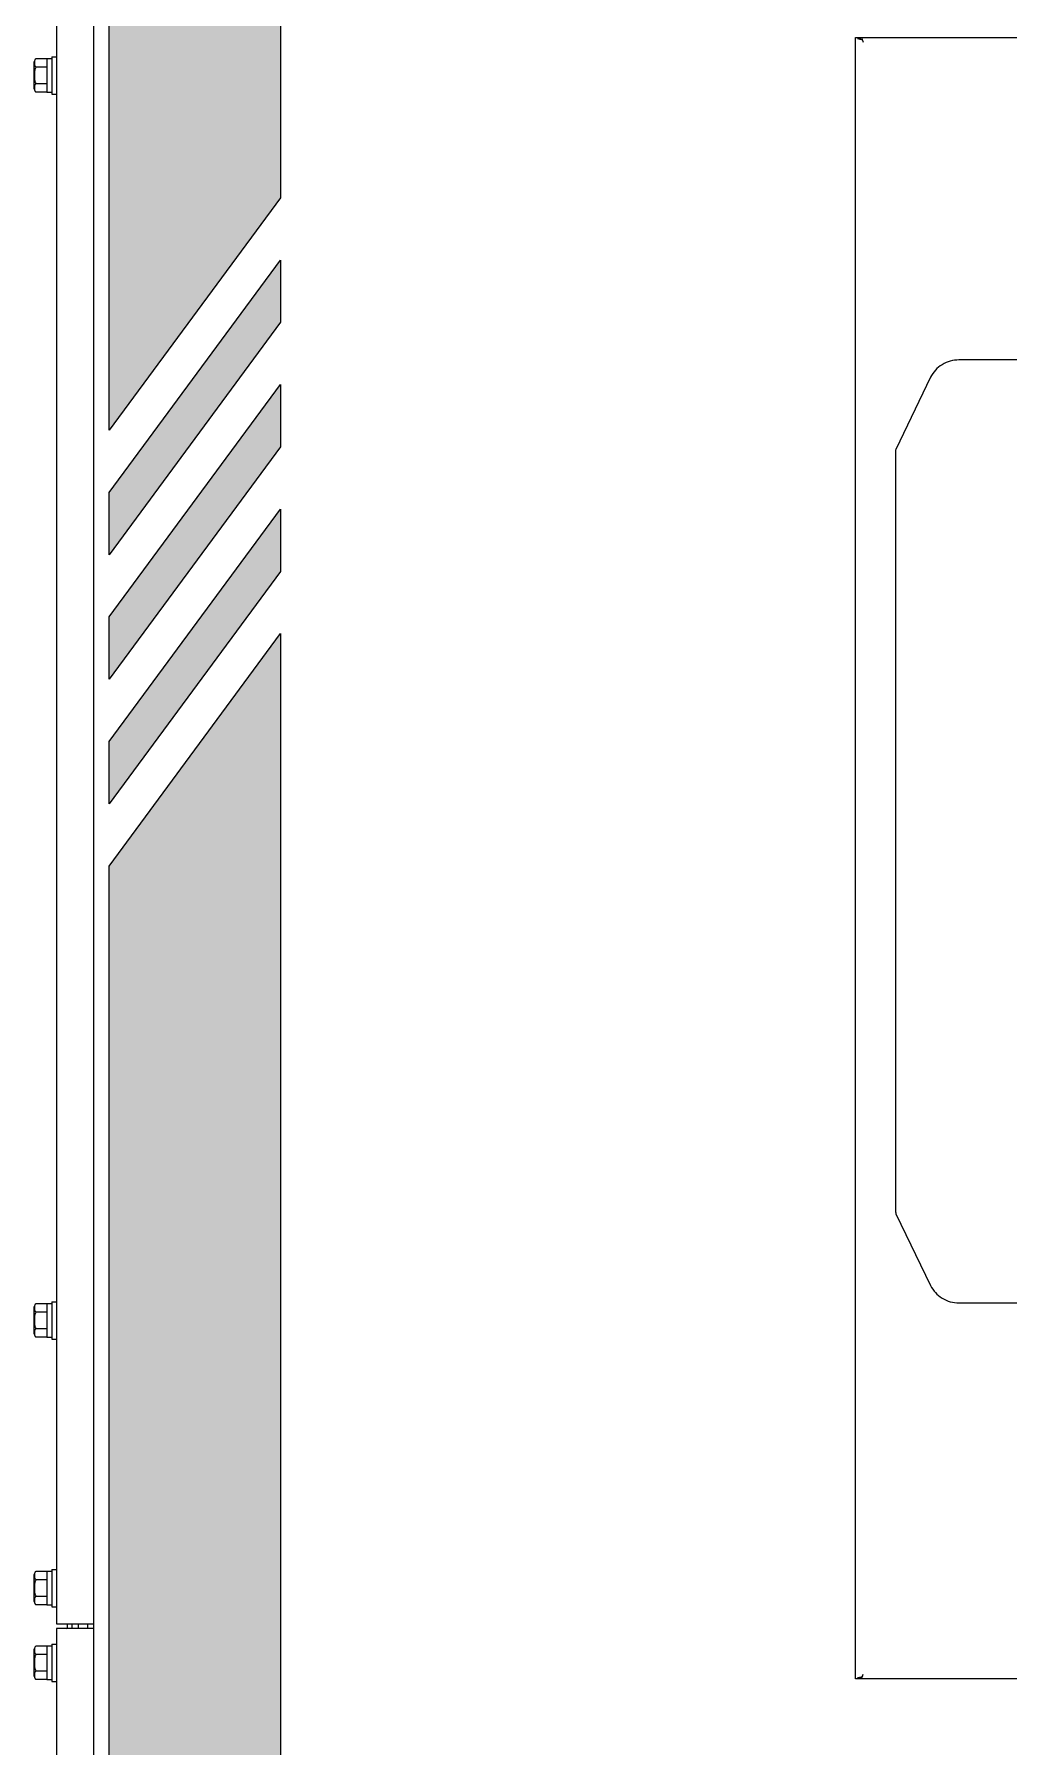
# Model space of a CAD drawing. Header units: millimetres. Extents: x 55614 to 110757, y -66981 to -47484.
# Drawn here: x 88801 to 89114, y -56748 to -56198 of the extents above; entities that cross this region are included whole.
import ezdxf

# ---------------------------------------------------------------- set-up
doc = ezdxf.new("R2010")
doc.units = ezdxf.units.MM
doc.layers.get('0').update_dxf_attribs({"lineweight": 15})
for name, color, linetype in [('2401-00300-M6-16HWMC_0', 7, 'Continuous'), ('4212-20636_1_0', 7, 'Continuous'), ('4212-20665_4_1_0', 7, 'Continuous'), ('4212-68099_1_0', 7, 'Continuous'), ('4212-73754_1_0', 7, 'Continuous'), ('4212-73755_1_0', 7, 'Continuous'), ('4212-KH011_041_0', 7, 'Continuous'), ('layer 3', 7, 'Continuous')]:
    doc.layers.add(name, color=color, linetype=linetype)
doc.layers.add('THICK', color=7, linetype='Continuous', lineweight=0)

# ---------------------------------------------------------------- blocks, each defined once
blk = doc.blocks.new('erwqre')
h = blk.add_hatch(color=1)
edge = h.paths.add_edge_path()
edge.add_spline(control_points=[(14369.21, -13680.9), (14382.96, -13662.24), (14396.71, -13643.57), (14396.71, -13643.57), (14396.71, -13643.57), (14396.71, -13643.57), (14396.71, -13503.04), (14396.71, -13362.5)], knot_values=[0.375, 0.375, 0.375, 0.375, 0.5, 0.5, 0.5, 0.5, 0.625, 0.625, 0.625, 0.625], degree=3, periodic=0)
edge.add_spline(control_points=[(14396.71, -13362.5), (14396.71, -13221.97), (14396.71, -13081.43), (14396.71, -13081.43), (14396.71, -13081.43), (14396.71, -13081.43), (14382.96, -13081.43), (14369.21, -13081.43)], knot_values=[0.625, 0.625, 0.625, 0.625, 0.75, 0.75, 0.75, 0.75, 0.875, 0.875, 0.875, 0.875], degree=3, periodic=0)
edge.add_spline(control_points=[(14369.21, -13081.43), (14355.46, -13081.43), (14341.71, -13081.43), (14341.71, -13081.43), (14341.71, -13081.43), (14341.71, -13240.63), (14341.71, -13399.83)], knot_values=[0.875, 0.875, 0.875, 0.875, 1, 1, 1, 1.125, 1.125, 1.125, 1.125], degree=3, periodic=0)
edge.add_spline(control_points=[(14341.71, -13399.83), (14341.71, -13559.03), (14341.71, -13718.23), (14341.71, -13718.23), (14341.71, -13718.23), (14341.71, -13718.23), (14355.46, -13699.57), (14369.21, -13680.9)], knot_values=[0.125, 0.125, 0.125, 0.125, 0.25, 0.25, 0.25, 0.25, 0.375, 0.375, 0.375, 0.375], degree=3, periodic=0)
edge = h.paths.add_edge_path()
edge.add_spline(control_points=[(14396.71, -13673.58), (14396.71, -13668.58), (14396.71, -13663.58), (14396.71, -13663.58), (14396.71, -13663.58), (14396.71, -13663.58), (14382.96, -13682.24), (14369.21, -13700.91)], knot_values=[0.625, 0.625, 0.625, 0.625, 0.75, 0.75, 0.75, 0.75, 0.875, 0.875, 0.875, 0.875], degree=3, periodic=0)
edge.add_spline(control_points=[(14369.21, -13700.91), (14355.46, -13719.57), (14341.71, -13738.24), (14341.71, -13738.24), (14341.71, -13738.24), (14341.71, -13743.24), (14341.71, -13748.24)], knot_values=[0.875, 0.875, 0.875, 0.875, 1, 1, 1, 1.125, 1.125, 1.125, 1.125], degree=3, periodic=0)
edge.add_spline(control_points=[(14341.71, -13748.24), (14341.71, -13753.24), (14341.71, -13758.24), (14341.71, -13758.24), (14341.71, -13758.24), (14341.71, -13758.24), (14355.46, -13739.58), (14369.21, -13720.91)], knot_values=[0.125, 0.125, 0.125, 0.125, 0.25, 0.25, 0.25, 0.25, 0.375, 0.375, 0.375, 0.375], degree=3, periodic=0)
edge.add_spline(control_points=[(14369.21, -13720.91), (14382.96, -13702.25), (14396.71, -13683.58), (14396.71, -13683.58), (14396.71, -13683.58), (14396.71, -13683.58), (14396.71, -13678.58), (14396.71, -13673.58)], knot_values=[0.375, 0.375, 0.375, 0.375, 0.5, 0.5, 0.5, 0.5, 0.625, 0.625, 0.625, 0.625], degree=3, periodic=0)
edge = h.paths.add_edge_path()
edge.add_spline(control_points=[(14369.21, -13760.92), (14382.96, -13742.25), (14396.71, -13723.59), (14396.71, -13723.59), (14396.71, -13723.59), (14396.71, -13723.59), (14396.71, -13718.59), (14396.71, -13713.59)], knot_values=[0.375, 0.375, 0.375, 0.375, 0.5, 0.5, 0.5, 0.5, 0.625, 0.625, 0.625, 0.625], degree=3, periodic=0)
edge.add_spline(control_points=[(14396.71, -13713.59), (14396.71, -13708.59), (14396.71, -13703.58), (14396.71, -13703.58), (14396.71, -13703.58), (14396.71, -13703.58), (14382.96, -13722.25), (14369.21, -13740.91)], knot_values=[0.625, 0.625, 0.625, 0.625, 0.75, 0.75, 0.75, 0.75, 0.875, 0.875, 0.875, 0.875], degree=3, periodic=0)
edge.add_spline(control_points=[(14369.21, -13740.91), (14355.46, -13759.58), (14341.71, -13778.24), (14341.71, -13778.24), (14341.71, -13778.24), (14341.71, -13783.25), (14341.71, -13788.25)], knot_values=[0.875, 0.875, 0.875, 0.875, 1, 1, 1, 1.125, 1.125, 1.125, 1.125], degree=3, periodic=0)
edge.add_spline(control_points=[(14341.71, -13788.25), (14341.71, -13793.25), (14341.71, -13798.25), (14341.71, -13798.25), (14341.71, -13798.25), (14341.71, -13798.25), (14355.46, -13779.58), (14369.21, -13760.92)], knot_values=[0.125, 0.125, 0.125, 0.125, 0.25, 0.25, 0.25, 0.25, 0.375, 0.375, 0.375, 0.375], degree=3, periodic=0)
edge = h.paths.add_edge_path()
edge.add_spline(control_points=[(14369.21, -13800.93), (14382.96, -13782.26), (14396.71, -13763.6), (14396.71, -13763.6), (14396.71, -13763.6), (14396.71, -13763.6), (14396.71, -13758.59), (14396.71, -13753.59)], knot_values=[0.375, 0.375, 0.375, 0.375, 0.5, 0.5, 0.5, 0.5, 0.625, 0.625, 0.625, 0.625], degree=3, periodic=0)
edge.add_spline(control_points=[(14396.71, -13753.59), (14396.71, -13748.59), (14396.71, -13743.59), (14396.71, -13743.59), (14396.71, -13743.59), (14396.71, -13743.59), (14382.96, -13762.26), (14369.21, -13780.92)], knot_values=[0.625, 0.625, 0.625, 0.625, 0.75, 0.75, 0.75, 0.75, 0.875, 0.875, 0.875, 0.875], degree=3, periodic=0)
edge.add_spline(control_points=[(14369.21, -13780.92), (14355.46, -13799.59), (14341.71, -13818.25), (14341.71, -13818.25), (14341.71, -13818.25), (14341.71, -13823.25), (14341.71, -13828.25)], knot_values=[0.875, 0.875, 0.875, 0.875, 1, 1, 1, 1.125, 1.125, 1.125, 1.125], degree=3, periodic=0)
edge.add_spline(control_points=[(14341.71, -13828.25), (14341.71, -13833.25), (14341.71, -13838.26), (14341.71, -13838.26), (14341.71, -13838.26), (14341.71, -13838.26), (14355.46, -13819.59), (14369.21, -13800.93)], knot_values=[0.125, 0.125, 0.125, 0.125, 0.25, 0.25, 0.25, 0.25, 0.375, 0.375, 0.375, 0.375], degree=3, periodic=0)
h = blk.add_hatch(color=252)
edge = h.paths.add_edge_path()
edge.add_spline(control_points=[(14396.71, -14467.82), (14396.71, -14125.71), (14396.71, -13783.6), (14396.71, -13783.6), (14396.71, -13783.6), (14396.71, -13783.6), (14382.96, -13802.26), (14369.21, -13820.93)], knot_values=[0.375, 0.375, 0.375, 0.375, 0.5, 0.5, 0.5, 0.5, 0.625, 0.625, 0.625, 0.625], degree=3, periodic=0)
edge.add_spline(control_points=[(14369.21, -13820.93), (14355.46, -13839.59), (14341.71, -13858.26), (14341.71, -13858.26), (14341.71, -13858.26), (14341.71, -13858.26), (14341.71, -14181.7), (14341.71, -14505.15)], knot_values=[0.625, 0.625, 0.625, 0.625, 0.75, 0.75, 0.75, 0.75, 0.875, 0.875, 0.875, 0.875], degree=3, periodic=0)
edge.add_spline(control_points=[(14341.71, -14505.15), (14341.71, -14828.59), (14341.71, -15152.03), (14341.71, -15152.03), (14341.71, -15152.03), (14355.46, -15152.03), (14369.21, -15152.03)], knot_values=[0.875, 0.875, 0.875, 0.875, 1, 1, 1, 1.125, 1.125, 1.125, 1.125], degree=3, periodic=0)
edge.add_spline(control_points=[(14369.21, -15152.03), (14382.96, -15152.03), (14396.71, -15152.03), (14396.71, -15152.03), (14396.71, -15152.03), (14396.71, -15152.03), (14396.71, -14809.92), (14396.71, -14467.82)], knot_values=[0.125, 0.125, 0.125, 0.125, 0.25, 0.25, 0.25, 0.25, 0.375, 0.375, 0.375, 0.375], degree=3, periodic=0)
at = {"layer": 'layer 3', "color": 22}
for points in [[(14341.71, -13081.43), (14341.71, -13081.43), (14341.71, -13718.23), (14341.71, -13718.23), (14341.71, -13718.23), (14341.71, -13718.23), (14396.71, -13643.57), (14396.71, -13643.57), (14396.71, -13643.57), (14396.71, -13643.57), (14396.71, -13081.43), (14396.71, -13081.43), (14396.71, -13081.43), (14396.71, -13081.43), (14341.71, -13081.43), (14341.71, -13081.43)], [(14341.71, -13738.24), (14341.71, -13738.24), (14341.71, -13758.24), (14341.71, -13758.24), (14341.71, -13758.24), (14341.71, -13758.24), (14396.71, -13683.58), (14396.71, -13683.58), (14396.71, -13683.58), (14396.71, -13683.58), (14396.71, -13663.58), (14396.71, -13663.58), (14396.71, -13663.58), (14396.71, -13663.58), (14341.71, -13738.24), (14341.71, -13738.24)], [(14341.71, -13778.24), (14341.71, -13778.24), (14341.71, -13798.25), (14341.71, -13798.25), (14341.71, -13798.25), (14341.71, -13798.25), (14396.71, -13723.59), (14396.71, -13723.59), (14396.71, -13723.59), (14396.71, -13723.59), (14396.71, -13703.58), (14396.71, -13703.58), (14396.71, -13703.58), (14396.71, -13703.58), (14341.71, -13778.24), (14341.71, -13778.24)], [(14341.71, -13818.25), (14341.71, -13818.25), (14341.71, -13838.26), (14341.71, -13838.26), (14341.71, -13838.26), (14341.71, -13838.26), (14396.71, -13763.6), (14396.71, -13763.6), (14396.71, -13763.6), (14396.71, -13763.6), (14396.71, -13743.59), (14396.71, -13743.59), (14396.71, -13743.59), (14396.71, -13743.59), (14341.71, -13818.25), (14341.71, -13818.25)]]:
    blk.add_open_spline(points, degree=3, knots=[0, 0, 0, 0, 0.25, 0.25, 0.25, 0.25, 0.5, 0.5, 0.5, 0.5, 0.75, 0.75, 0.75, 0.75, 1, 1, 1, 1], dxfattribs=at)
at = {"layer": 'layer 3', "color": 250}
blk.add_open_spline([(14341.71, -15152.03), (14341.71, -15152.03), (14396.71, -15152.03), (14396.71, -15152.03), (14396.71, -15152.03), (14396.71, -15152.03), (14396.71, -13783.6), (14396.71, -13783.6), (14396.71, -13783.6), (14396.71, -13783.6), (14341.71, -13858.26), (14341.71, -13858.26), (14341.71, -13858.26), (14341.71, -13858.26), (14341.71, -15152.03), (14341.71, -15152.03)], degree=3, knots=[0, 0, 0, 0, 0.25, 0.25, 0.25, 0.25, 0.5, 0.5, 0.5, 0.5, 0.75, 0.75, 0.75, 0.75, 1, 1, 1, 1], dxfattribs=at)
blk = doc.blocks.new('2-1725')
at = {"layer": '2401-00300-M6-16HWMC_0', "color": 7, "linetype": 'Continuous'}
for p, q in [((-18055.73, -72080.3), (-18055.73, -72071.59)), ((-18051.73, -72070.59), (-18055.21, -72070.59)), ((-18051.73, -72070.57), (-18051.73, -72081.32)), ((-18051.73, -72070.57), (-18050.08, -72070.57)), ((-18050.08, -72069.95), (-18050.08, -72081.95)), ((-18050.08, -72069.95), (-18048.63, -72069.95)), ((-18051.73, -72073.27), (-18055.21, -72073.27)), ((-18051.73, -72078.62), (-18055.21, -72078.62)), ((-18051.73, -72081.3), (-18055.21, -72081.3)), ((-18051.73, -72081.32), (-18050.08, -72081.32)), ((-18050.08, -72081.95), (-18048.63, -72081.95)), ((-18055.73, -72480.3), (-18055.73, -72471.59)), ((-18051.73, -72470.59), (-18055.21, -72470.59)), ((-18051.73, -72473.27), (-18055.21, -72473.27)), ((-18051.73, -72470.57), (-18051.73, -72481.32)), ((-18051.73, -72470.57), (-18050.08, -72470.57)), ((-18050.08, -72469.95), (-18050.08, -72481.95)), ((-18050.08, -72469.95), (-18048.63, -72469.95)), ((-18051.73, -72478.62), (-18055.21, -72478.62)), ((-18051.73, -72481.3), (-18055.21, -72481.3)), ((-18051.73, -72481.32), (-18050.08, -72481.32)), ((-18050.08, -72481.95), (-18048.63, -72481.95)), ((-18050.08, -72555.95), (-18050.08, -72567.95)), ((-18050.08, -72555.95), (-18048.63, -72555.95)), ((-18055.73, -72566.3), (-18055.73, -72557.59)), ((-18051.73, -72556.59), (-18055.21, -72556.59)), ((-18051.73, -72559.27), (-18055.21, -72559.27)), ((-18051.73, -72556.57), (-18051.73, -72567.32)), ((-18051.73, -72556.57), (-18050.08, -72556.57)), ((-18051.73, -72564.62), (-18055.21, -72564.62)), ((-18051.73, -72567.3), (-18055.21, -72567.3)), ((-18051.73, -72567.32), (-18050.08, -72567.32)), ((-18050.08, -72567.95), (-18048.63, -72567.95)), ((-18055.73, -72590.3), (-18055.73, -72581.59)), ((-18051.73, -72580.59), (-18055.21, -72580.59)), ((-18051.73, -72583.27), (-18055.21, -72583.27)), ((-18051.73, -72580.57), (-18051.73, -72591.32)), ((-18051.73, -72580.57), (-18050.08, -72580.57)), ((-18050.08, -72579.95), (-18050.08, -72591.95)), ((-18050.08, -72579.95), (-18048.63, -72579.95)), ((-18051.73, -72588.62), (-18055.21, -72588.62)), ((-18051.73, -72591.3), (-18055.21, -72591.3)), ((-18051.73, -72591.32), (-18050.08, -72591.32)), ((-18050.08, -72591.95), (-18048.63, -72591.95))]:
    blk.add_line(p, q, dxfattribs=at)
for centre, start, end in [((-18054.51, -72071.59), 124.948, 180), ((-18054.51, -72080.3), 180, 235.052), ((-18054.51, -72471.59), 124.948, 180), ((-18054.51, -72480.3), 180, 235.052), ((-18054.51, -72557.59), 124.948, 180), ((-18054.51, -72566.3), 180, 235.052), ((-18054.51, -72581.59), 124.948, 180), ((-18054.51, -72590.3), 180, 235.052)]:
    blk.add_arc(centre, 1.22, start, end, dxfattribs=at)
for points, knots in [([(-18055.21, -72070.59), (-18055.33, -72070.67), (-18055.51, -72070.87), (-18055.68, -72071.34), (-18055.71, -72071.93), (-18055.68, -72072.52), (-18055.51, -72072.99), (-18055.33, -72073.19), (-18055.21, -72073.27)], [0, 0, 0, 0, 0.14349, 0.266269, 0.5, 0.733731, 0.856508, 1, 1, 1, 1]), ([(-18055.21, -72073.27), (-18055.48, -72073.64), (-18055.68, -72074.58), (-18055.71, -72075.95), (-18055.68, -72077.31), (-18055.48, -72078.25), (-18055.21, -72078.62)], [0, 0, 0, 0, 0.248888, 0.499999, 0.75111, 1, 1, 1, 1]), ([(-18055.21, -72078.62), (-18055.33, -72078.7), (-18055.51, -72078.91), (-18055.68, -72079.38), (-18055.71, -72079.96), (-18055.68, -72080.55), (-18055.51, -72081.02), (-18055.33, -72081.22), (-18055.21, -72081.3)], [0, 0, 0, 0, 0.143491, 0.266268, 0.499999, 0.733731, 0.856509, 1, 1, 1, 1]), ([(-18055.21, -72470.59), (-18055.33, -72470.67), (-18055.51, -72470.87), (-18055.68, -72471.34), (-18055.71, -72471.93), (-18055.68, -72472.52), (-18055.51, -72472.99), (-18055.33, -72473.19), (-18055.21, -72473.27)], [0, 0, 0, 0, 0.14349, 0.266269, 0.5, 0.733731, 0.856508, 1, 1, 1, 1]), ([(-18055.21, -72473.27), (-18055.48, -72473.64), (-18055.68, -72474.58), (-18055.71, -72475.95), (-18055.68, -72477.31), (-18055.48, -72478.25), (-18055.21, -72478.62)], [0, 0, 0, 0, 0.248888, 0.499999, 0.75111, 1, 1, 1, 1]), ([(-18055.21, -72478.62), (-18055.33, -72478.7), (-18055.51, -72478.91), (-18055.68, -72479.38), (-18055.71, -72479.96), (-18055.68, -72480.55), (-18055.51, -72481.02), (-18055.33, -72481.22), (-18055.21, -72481.3)], [0, 0, 0, 0, 0.143491, 0.266268, 0.499999, 0.733731, 0.856509, 1, 1, 1, 1]), ([(-18055.21, -72556.59), (-18055.33, -72556.67), (-18055.51, -72556.87), (-18055.68, -72557.34), (-18055.71, -72557.93), (-18055.68, -72558.52), (-18055.51, -72558.99), (-18055.33, -72559.19), (-18055.21, -72559.27)], [0, 0, 0, 0, 0.14349, 0.266269, 0.5, 0.733731, 0.856508, 1, 1, 1, 1]), ([(-18055.21, -72559.27), (-18055.48, -72559.64), (-18055.68, -72560.58), (-18055.71, -72561.95), (-18055.68, -72563.31), (-18055.48, -72564.25), (-18055.21, -72564.62)], [0, 0, 0, 0, 0.248888, 0.499999, 0.75111, 1, 1, 1, 1]), ([(-18055.21, -72564.62), (-18055.33, -72564.7), (-18055.51, -72564.91), (-18055.68, -72565.38), (-18055.71, -72565.96), (-18055.68, -72566.55), (-18055.51, -72567.02), (-18055.33, -72567.22), (-18055.21, -72567.3)], [0, 0, 0, 0, 0.143491, 0.266268, 0.499999, 0.733731, 0.856509, 1, 1, 1, 1]), ([(-18055.21, -72580.59), (-18055.33, -72580.67), (-18055.51, -72580.87), (-18055.68, -72581.34), (-18055.71, -72581.93), (-18055.68, -72582.52), (-18055.51, -72582.99), (-18055.33, -72583.19), (-18055.21, -72583.27)], [0, 0, 0, 0, 0.14349, 0.266269, 0.5, 0.733731, 0.856508, 1, 1, 1, 1]), ([(-18055.21, -72583.27), (-18055.48, -72583.64), (-18055.68, -72584.58), (-18055.71, -72585.95), (-18055.68, -72587.31), (-18055.48, -72588.25), (-18055.21, -72588.62)], [0, 0, 0, 0, 0.248888, 0.499999, 0.75111, 1, 1, 1, 1]), ([(-18055.21, -72588.62), (-18055.33, -72588.7), (-18055.51, -72588.91), (-18055.68, -72589.38), (-18055.71, -72589.96), (-18055.68, -72590.55), (-18055.51, -72591.02), (-18055.33, -72591.22), (-18055.21, -72591.3)], [0, 0, 0, 0, 0.143491, 0.266268, 0.499999, 0.733731, 0.856509, 1, 1, 1, 1])]:
    blk.add_open_spline(points, degree=3, knots=knots, dxfattribs=at)
at = {"layer": '4212-20636_1_0', "color": 7, "linetype": 'Continuous'}
for p, q in [((-17472.29, -72167.38), (-17758.57, -72167.38)), ((-17767.64, -72172.96), (-17778.83, -72196.14)), ((-17778.93, -72196.58), (-17778.93, -72441.03)), ((-17778.78, -72441.68), (-17767.64, -72464.76)), ((-17758.57, -72470.34), (-17472.29, -72470.34))]:
    blk.add_line(p, q, dxfattribs=at)
for centre, radius, start, end in [((-17722.66, -72209.7), 57.78, 166.4321, 166.8805), ((-17696.18, -72421.74), 84.97, 193.1195, 193.5679)]:
    blk.add_arc(centre, radius, start, end, dxfattribs=at)
for points, knots in [([(-17758.57, -72167.38), (-17760.43, -72167.38), (-17764.2, -72168.41), (-17766.84, -72171.31), (-17767.64, -72172.96)], [0, 0, 0, 0, 0.504168, 1, 1, 1, 1]), ([(-17767.64, -72464.76), (-17766.84, -72466.41), (-17764.2, -72469.31), (-17760.43, -72470.34), (-17758.57, -72470.34)], [0, 0, 0, 0, 0.495832, 1, 1, 1, 1])]:
    blk.add_open_spline(points, degree=3, knots=knots, dxfattribs=at)
at = {"layer": '4212-20665_4_1_0', "color": 7, "linetype": 'Continuous'}
for p, q in [((-17791.12, -72064.08), (-17790.13, -72064.08)), ((-17790.13, -72064.08), (-17790.13, -72063.75)), ((-17789.64, -72064.56), (-17789.56, -72064.64)), ((-17790.13, -72590.81), (-17791.12, -72590.81)), ((-17790.13, -72591.15), (-17790.13, -72590.81)), ((-17789.56, -72590.25), (-17789.64, -72590.33))]:
    blk.add_line(p, q, dxfattribs=at)
for centre, radius, start, end in [((-17779.23, -72061.4), 10.84, 196.3673, 197.4099), ((-17782.26, -72062.35), 7.66, 197.4262, 198.363), ((-17779.23, -72593.49), 10.84, 162.5901, 163.6327), ((-17782.26, -72592.54), 7.66, 161.637, 162.5738)]:
    blk.add_arc(centre, radius, start, end, dxfattribs=at)
for points in [[(-17791.12, -72064.08), (-17790.97, -72064.12), (-17790.47, -72064.26), (-17789.96, -72064.39), (-17789.64, -72064.56)], [(-17791.12, -72590.81), (-17790.97, -72590.77), (-17790.47, -72590.63), (-17789.96, -72590.5), (-17789.64, -72590.33)]]:
    blk.add_open_spline(points, degree=3, knots=[0, 0, 0, 0, 0.29439, 1, 1, 1, 1], dxfattribs=at)
for points in [[(-17789.81, -72063.76), (-17789.75, -72064), (-17789.69, -72064.23), (-17789.62, -72064.46)], [(-17789.53, -72064.76), (-17789.47, -72064.92), (-17789.42, -72065.09), (-17789.33, -72065.24)], [(-17789.81, -72591.13), (-17789.75, -72590.9), (-17789.69, -72590.67), (-17789.62, -72590.44)], [(-17789.53, -72590.13), (-17789.47, -72589.97), (-17789.42, -72589.81), (-17789.33, -72589.66)]]:
    blk.add_open_spline(points, degree=3, dxfattribs=at)
at = {"layer": '4212-68099_1_0', "color": 7, "linetype": 'Continuous'}
for p, q in [((-18036.63, -73625.95), (-18036.63, -71550.95)), ((-17791.83, -72063.75), (-17440.43, -72063.75)), ((-17791.83, -72591.15), (-17791.83, -72063.75)), ((-17440.43, -72591.15), (-17791.83, -72591.15))]:
    blk.add_line(p, q, dxfattribs=at)
at = {"layer": '4212-73754_1_0', "color": 7, "linetype": 'Continuous'}
for p, q in [((-18048.63, -71552.65), (-18048.63, -72573.45)), ((-18048.63, -72573.45), (-18036.63, -72573.45))]:
    blk.add_line(p, q, dxfattribs=at)
at = {"layer": '4212-73755_1_0', "color": 7, "linetype": 'Continuous'}
for p, q in [((-18048.63, -72574.95), (-18048.63, -73626.45)), ((-18036.63, -72574.95), (-18048.63, -72574.95)), ((-18045.13, -72573.45), (-18045.13, -72574.75)), ((-18043.63, -72573.45), (-18043.63, -72574.75))]:
    blk.add_line(p, q, dxfattribs=at)
for radius, start in [(0.2, 270), (1.7, 353.2317)]:
    blk.add_arc((-18045.33, -72574.75), radius, start, 0, dxfattribs=at)
at = {"layer": '4212-KH011_041_0', "color": 7, "linetype": 'Continuous'}
for p, q in [((-18041.63, -72573.45), (-18041.63, -72574.95)), ((-18038.63, -72573.45), (-18038.63, -72574.95))]:
    blk.add_line(p, q, dxfattribs=at)
at = {"color": 2}
blk.add_blockref('erwqre', (-32373.34, -58471.71), dxfattribs=at)
blk = doc.blocks.new('RY76UI67U656')
at = {"layer": 'THICK', "lineweight": -3}
blk.add_blockref('2-1725', (50060.59, -17829.34), dxfattribs=at)

msp = doc.modelspace()

# ---------------------------------------------------------------- block references
at = {"layer": 'THICK', "lineweight": -3}
msp.add_blockref('RY76UI67U656', (56795.929, 33694.033), dxfattribs=at)

doc.saveas('drawing.dxf')
